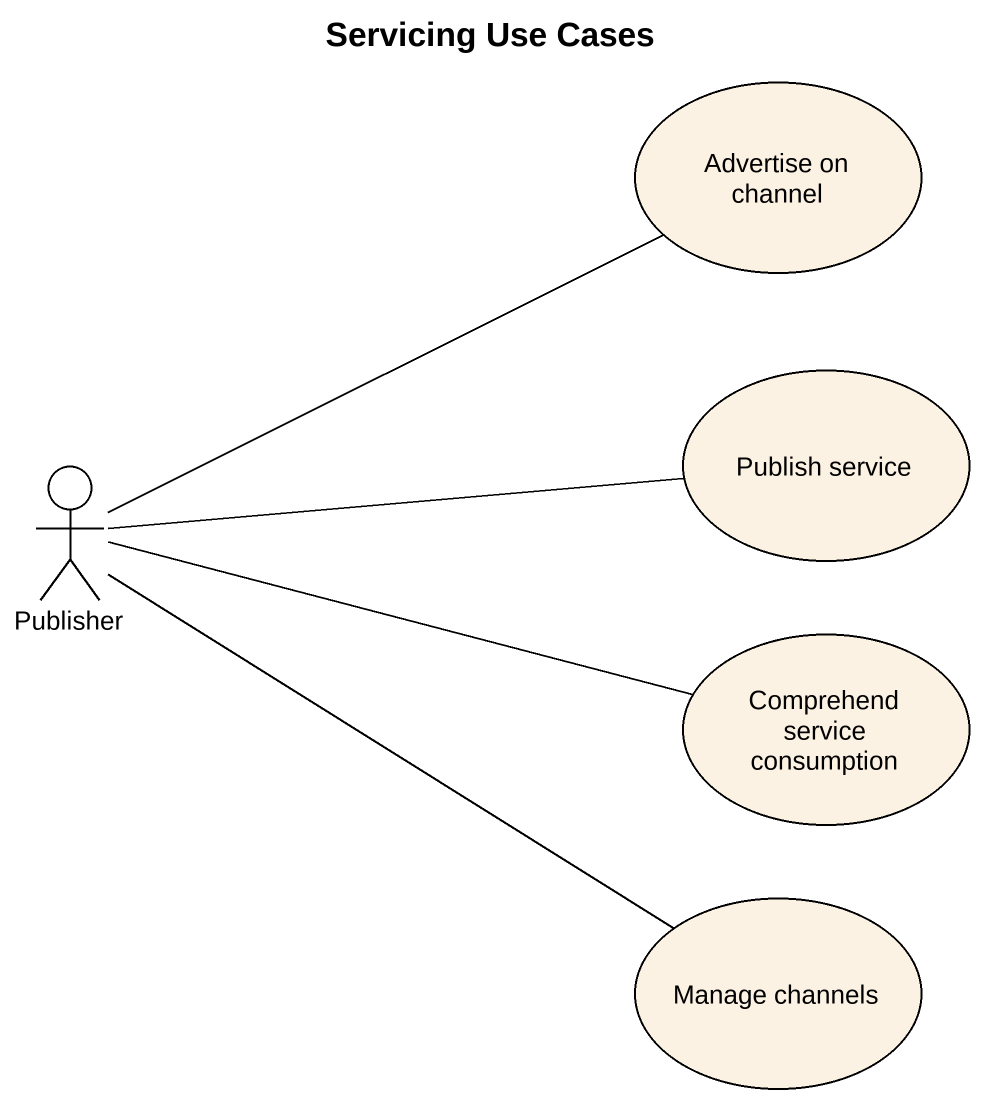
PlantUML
@startuml
title Servicing Use Cases
usecase "Advertise on channel" as Advertise_on_channel
usecase "Publish service" as Publish_service
actor Publisher
usecase "Comprehend service consumption" as Comprehend_service
usecase "Manage channels" as Manage_channels
Publisher -right- Advertise_on_channel
Publisher -right- Publish_service
Publisher -right- Comprehend_service
Publisher -right- Manage_channels
@enduml
